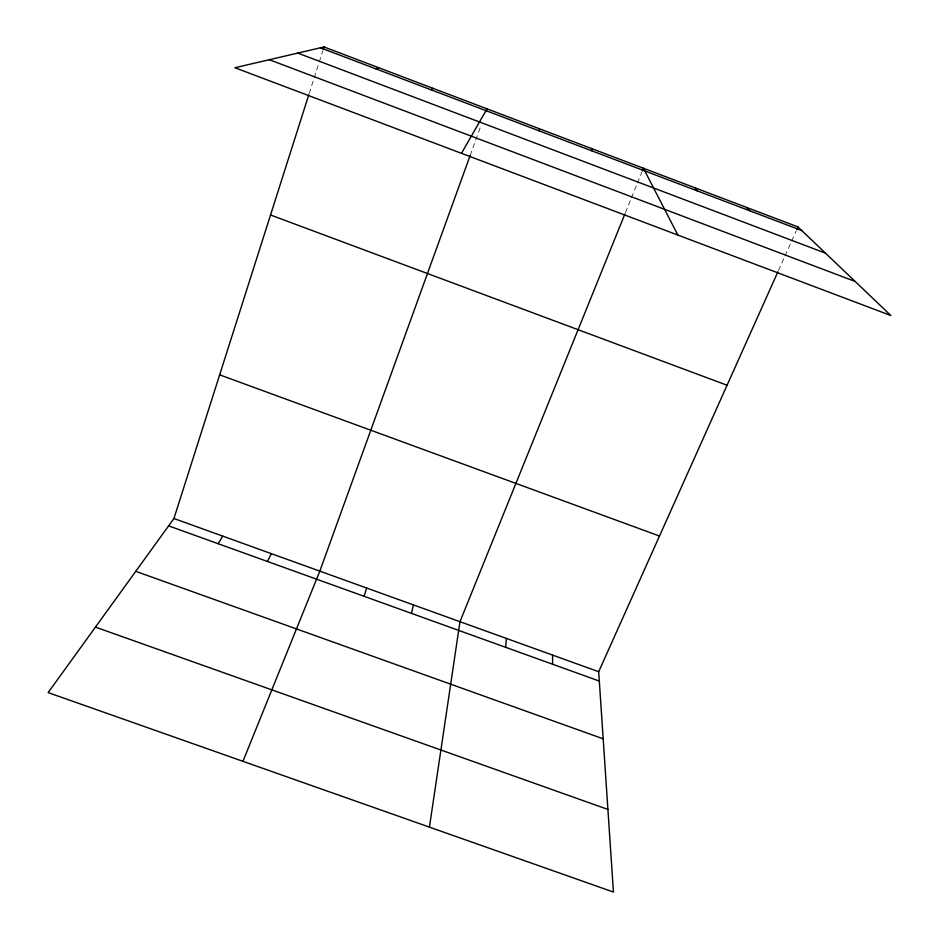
<?xml version="1.0" encoding="UTF-8"?>
<svg xmlns="http://www.w3.org/2000/svg" width="939" height="939" viewBox="0 0 939 939"><rect width="100%" height="100%" fill="white"/><g stroke="black" fill="none" stroke-linecap="round" stroke-linejoin="round"><path stroke-width="0.7" stroke-dasharray="4.7 3.52" d="M309.201 93.513L318.802 63.383M319.237 62.021L322.723 51.058M470.122 155.581L481.061 125.345M625.409 212.695L630.867 199.221M631.407 197.883L636.853 184.396M637.405 183.058L641.76 172.271M778.466 270.538L784.382 257.321M784.981 256.007L796.225 230.9"/><path stroke-width="1.41" d="M552.602 664.237L552.602 655.105M505.71 647.335L506.367 638.426M539.127 130.826L539.35 128.713M429.44 827.13L459.969 621.688L624.869 214.045M411.47 613.378L413.406 604.904M364.097 596.312L366.691 588.049M777.879 271.852L598.695 671.725L613.437 892.05L48.147 692.595L173.926 518.516L308.767 94.886M323.157 49.685L324.025 46.95L797.997 226.945L890.853 315.527L234.926 67.737L324.025 46.95M470.122 155.581L319.823 571.135L242.955 761.329M486.026 111.6L487.024 108.854L461.483 153.327M642.311 170.921L643.403 168.234L677.864 235.067M796.812 229.585L797.997 226.945M267.427 561.463L271.359 553.658M218.118 543.693L222.731 536.122M431.024 89.78L432.902 88.301M375.835 68.829L378.581 67.667M95.461 627.111L607.909 809.43M135.756 571.335L603.178 738.817M173.926 518.516L598.695 671.725M168.621 525.863L599.317 681.068M219.656 374.837L659.495 536.028M270.538 214.996L727.068 385.248M269.329 59.709L855.147 281.465M320.422 47.795L801.789 230.548M297.769 53.077L825.487 253.166M746.658 207.449L749.662 210.759M695.13 187.87L697.337 190.899M591.476 148.515L592.063 150.933"/></g></svg>
